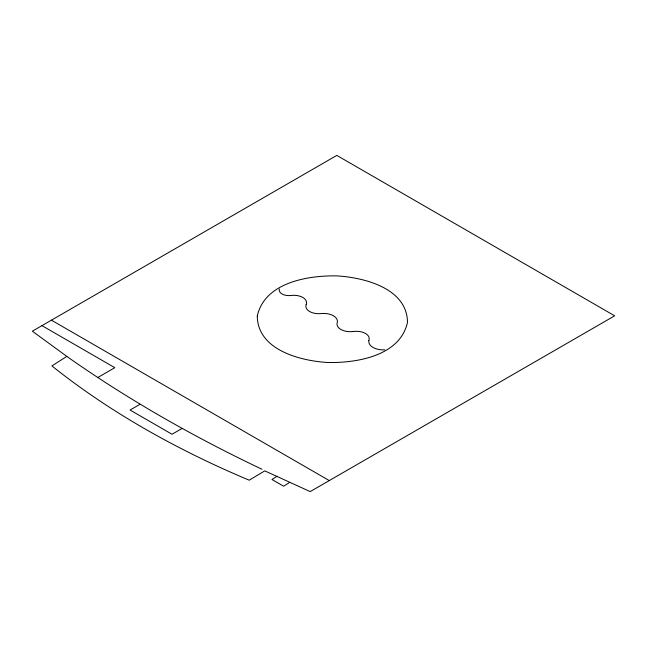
<?xml version="1.0" encoding="UTF-8"?>
<svg xmlns="http://www.w3.org/2000/svg" width="647" height="647" viewBox="0 0 647 647"><rect width="100%" height="100%" fill="white"/><g stroke="black" fill="none" stroke-linecap="round" stroke-linejoin="round"><path stroke-width="0.97" d="M66.803 356.392L51.906 365.927A886.552 511.85 0 0 0 249.208 480.203L264.777 470.87L310.188 491.599L614.65 315.817L336.812 155.401L32.35 331.191L66.803 356.392A1407.362 812.535 0 0 0 96.613 376.716L104.24 381.706A1407.362 812.535 0 0 0 262.019 469.277M277.126 476.216L271.991 479.5L283.637 486.221L289.646 482.427M97.794 377.516L114.81 367.69L41.966 325.635M140.011 404.294L130.063 410.036L172.021 434.258L181.969 428.516M51.428 320.168L329.274 480.575M384.787 349.825A14.428 8.33 0 0 1 368.879 340.637M353.092 331.555A12.811 7.4 0 0 1 365.498 333.464A12.811 7.4 0 0 1 368.806 340.629M353.068 331.515A13.255 7.651 0 0 1 337.297 322.4A13.741 7.934 0 0 0 321.81 313.496A12.932 7.465 0 0 1 306.225 304.47M306.152 304.454A12.722 7.343 0 0 0 290.689 295.533A9.794 5.653 0 0 1 279.334 288.942M257.28 316.051C257.579 350.164 300.669 360.921 328.005 362.522C356.958 363.007 400.072 355.971 407.489 322.352C407.189 288.238 364.107 277.482 336.763 275.881C307.81 275.387 264.696 282.432 257.28 316.051"/></g></svg>
